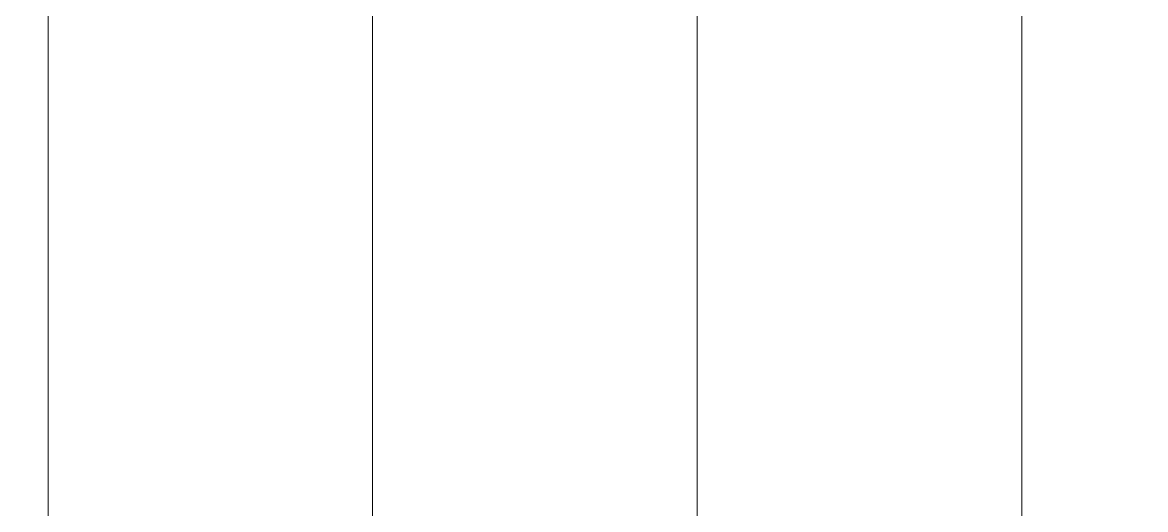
# Model space of a CAD drawing. Header units: metres. Extents: x 678805 to 1359287, y 2747329 to 5497370.
# Drawn here: x 679638.505 to 679639.153, y 2748625.304 to 2748625.585 of the extents above; entities that cross this region are included whole.
import ezdxf

# ---------------------------------------------------------------- set-up
doc = ezdxf.new("R2010")
doc.units = ezdxf.units.M
for name, color, linetype in [('00_XREF_MON_HSC_PAVEMENT', 7, 'Continuous'), ('00_XREF_TWQ_BUILDINGS', 7, 'Continuous'), ('XREF_MON_BUILDINGS$0$COTAUX', 7, 'Continuous')]:
    doc.layers.add(name, color=color, linetype=linetype)
doc.layers.add('XREF_MON_BUILDINGS$0$00_AUX', color=3, linetype='Continuous', plot=False)
doc.layers.add('XREF_MON_BUILDINGS$0$02-KL-06 Food_Kiosks', color=7, linetype='Continuous', true_color=0xdf5911)
doc.layers.add('XREF_MON_HSC_PAVEMENT$0$03-TR-Pavement_01_Compacted Ground', color=7, linetype='Continuous', lineweight=5, true_color=0x5a4f30)
doc.layers.get('XREF_MON_BUILDINGS$0$02-KL-06 Food_Kiosks').off()
doc.styles.add('XREF_MON_BUILDINGS$0$E100', font='verdana.ttf', dxfattribs={"height": 0.18})
doc.dimstyles.new('XREF_MON_BUILDINGS$0$E100', dxfattribs={"dimscale": 0.03, "dimtxt": 12, "dimasz": 0.5, "dimexe": 0.1, "dimexo": 1, "dimgap": 4, "dimtad": 1, "dimzin": 0, "dimdsep": 46, "dimtxsty": 'XREF_MON_BUILDINGS$0$E100', "dimblk1": 'XREF_MON_BUILDINGS$0$LINCOT200', "dimblk2": 'XREF_MON_BUILDINGS$0$LINCOT200', "dimsah": 1, "dimcen": 0.1, "dimdle": 0.1, "dimse1": 1, "dimse2": 1, "dimclrt": 256, "dimadec": 0, "dimazin": 0, "dimtfac": 0.01538461538461539, "dimtofl": 0, "dimtmove": 0, "dimatfit": 3, "dimldrblk": 'XREF_MON_BUILDINGS$0$LINCOT200', "dimfxl": 1, "dimtolj": 1, "dimtzin": 0, "dimarcsym": 0})

# ---------------------------------------------------------------- blocks, each defined once
blk = doc.blocks.new('XREF_MON_BUILDINGS$0$LINCOT200')
for p, q in [((0, -9.999961704014428), (0, 10.00003829598555)), ((3.694822225952521e-13, 3.829598557558711e-05), (10.00000000000051, 3.829598557558711e-05))]:
    blk.add_line(p, q)
at = {"const_width": 1.875}
blk.add_lwpolyline([(3.535533801624467, -3.535495714255788), (-3.535533950636761, 3.535572157214077)], dxfattribs=at)
at = {"layer": 'XREF_MON_BUILDINGS$0$COTAUX'}
blk.add_line((0, 0), (-1.249999999999915, 0), dxfattribs=at)
blk = doc.blocks.new('*D89')
at = {"layer": 'DEFPOINTS', "color": 0, "transparency": 16777216}
for p in [(119.6986085125245, -56.82058442011476), (124.4986085132696, -56.82058442058042), (124.4986085132696, -57.2785381723661)]:
    blk.add_point(p, dxfattribs=at)
at = {"layer": 'XREF_MON_BUILDINGS$0$00_AUX', "color": 0, "lineweight": -2, "transparency": 16777216}
blk.add_line((119.7136085125246, -57.27853817236596), (124.4836085132696, -57.27853817236596), dxfattribs=at)
at = {"layer": 'XREF_MON_BUILDINGS$0$00_AUX', "color": 0, "lineweight": -2, "transparency": 16777216, "xscale": 0.015, "yscale": 0.015, "zscale": 0.015, "rotation": 180}
blk.add_blockref('XREF_MON_BUILDINGS$0$LINCOT200', (119.6986085125246, -57.27853817236596), dxfattribs=at)
at = {"layer": 'XREF_MON_BUILDINGS$0$00_AUX', "color": 0, "lineweight": -2, "transparency": 16777216, "xscale": 0.015, "yscale": 0.015, "zscale": 0.015}
blk.add_blockref('XREF_MON_BUILDINGS$0$LINCOT200', (124.4986085132696, -57.27853817236596), dxfattribs=at)
at = {"layer": 'XREF_MON_BUILDINGS$0$00_AUX', "transparency": 16777216, "insert": (122.0986085128971, -57.06442803133171), "char_height": 0.18, "attachment_point": 5, "style": 'XREF_MON_BUILDINGS$0$E100'}
blk.add_mtext('\\A1;4.80', dxfattribs=at)
blk = doc.blocks.new('XREF_MON_HSC_PAVEMENT')
at = {"layer": 'XREF_MON_HSC_PAVEMENT$0$03-TR-Pavement_01_Compacted Ground', "linetype": 'Continuous'}
h = blk.add_hatch(dxfattribs=at)
h.set_pattern_fill('ANSI31', color=256, scale=0.059, angle=45)
h.set_pattern_definition([(90, (652974.1167151183, 2717198.732228751), (-0.187325, 0), [])])
h.paths.add_polyline_path([(679627.9649675145, 2748648.12583034), (679619.3058883462, 2748644.027541948), (679624.4379266718, 2748633.281034275), (679643.2189528468, 2748642.218231071), (679635.3251010032, 2748666.118185138), (679612.3759403205, 2748658.538879335), (679613.1090444474, 2748657.003756519), (679621.7774315466, 2748661.128691511)])
h.paths.add_polyline_path([(679643.1843915528, 2748627.107601502), (679645.2470154159, 2748622.773111118), (679640.9127342285, 2748620.710586799), (679638.85020991, 2748625.04486799)])
h.paths.add_polyline_path([(679649.3440461918, 2748581.12752576), (679662.0128837411, 2748585.316513238), (679645.0211639082, 2748636.761740371), (679626.168262049, 2748629.657705449)])
blk = doc.blocks.new('XREF_MON_BUILDINGS$0$modulo kiosco')
at = {"layer": 'XREF_MON_BUILDINGS$0$00_AUX', "color": 253}
dim = blk.add_linear_dim(base=(124.4986085132696, -57.2785381723661), p1=(119.6986085125245, -56.82058442011476), p2=(124.4986085132696, -56.82058442058042), dimstyle='XREF_MON_BUILDINGS$0$E100', dxfattribs=at)
dim.commit()
dim.dimension.update_dxf_attribs({"geometry": '*D89', "text_midpoint": (122.098608512897, -57.06442803133184)})
blk = doc.blocks.new('XREF_MON_BUILDINGS')
at = {"layer": 'XREF_MON_BUILDINGS$0$02-KL-06 Food_Kiosks', "linetype": 'Continuous', "rotation": 115.448051228342}
blk.add_blockref('XREF_MON_BUILDINGS$0$modulo kiosco', (679641.038755233, 2748488.210323357), dxfattribs=at)

msp = doc.modelspace()

# ---------------------------------------------------------------- block references
at = {"layer": '00_XREF_MON_HSC_PAVEMENT'}
msp.add_blockref('XREF_MON_HSC_PAVEMENT', (0, 0), dxfattribs=at)

# ---------------------------------------------------------------- next in the draw order: block references
at = {"layer": '00_XREF_TWQ_BUILDINGS'}
msp.add_blockref('XREF_MON_BUILDINGS', (0, 0), dxfattribs=at)

# ---------------------------------------------------------------- next in the draw order: block references
msp.add_blockref('XREF_MON_BUILDINGS', (0, 0))

doc.saveas('drawing.dxf')
